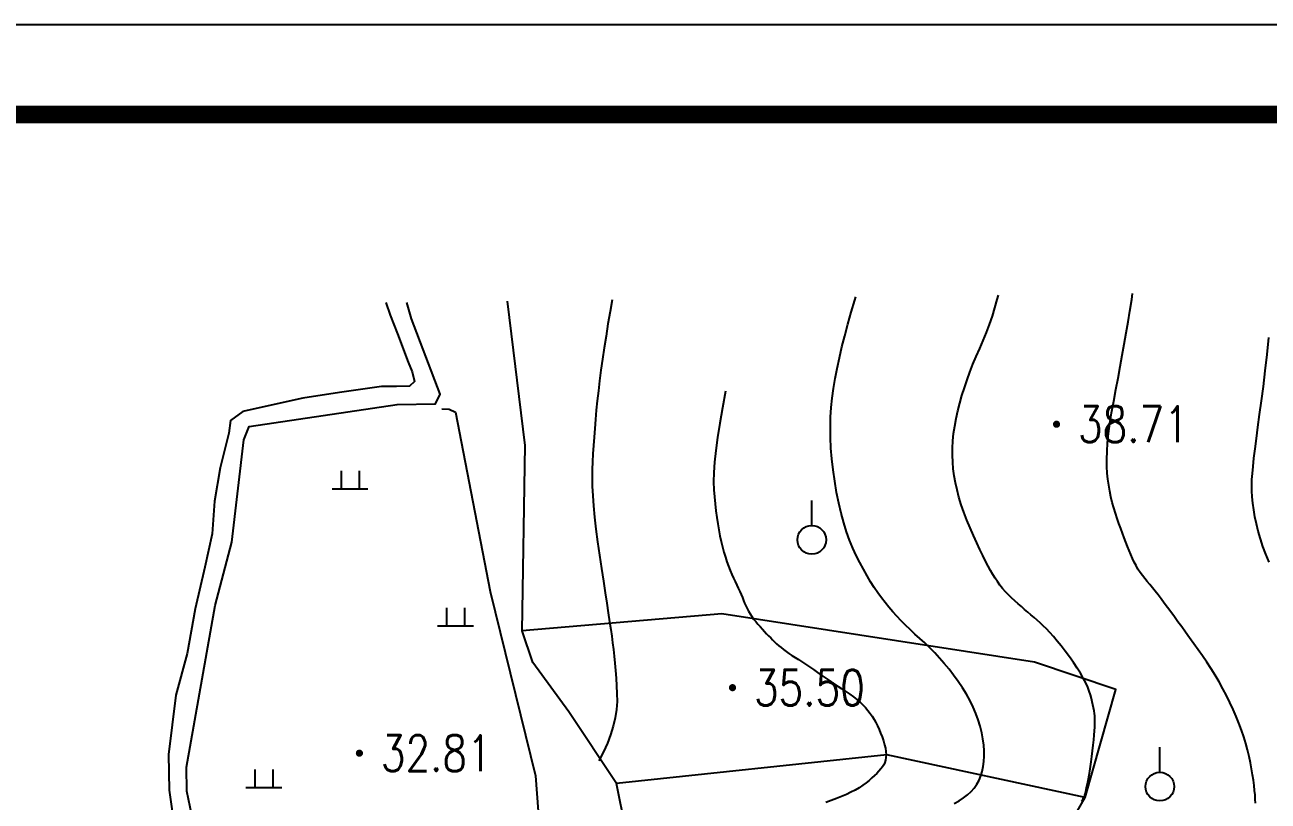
# Model space of a CAD drawing. Extents: x 39624947 to 39626627, y 3418539 to 3418836.
# Drawn here: x 39625437.3 to 39625506.7, y 3418792.9 to 3418836.2 of the extents above; entities that cross this region are included whole.
import ezdxf
from ezdxf.enums import TextEntityAlignment as Align

# ---------------------------------------------------------------- set-up
doc = ezdxf.new("R2010")
doc.units = 0
doc.layers.get('0').update_dxf_attribs({"linetype": 'CONTINUOUS'})
for name, color, linetype in [('GCD', 7, 'CONTINUOUS'), ('PUB_TITLE', 4, 'CONTINUOUS'), ('PUB_WALL', 9, 'CONTINUOUS')]:
    doc.layers.add(name, color=color, linetype=linetype)
doc.styles.add('HZ', font='rs.shx', dxfattribs={"width": 0.8, "bigfont": 'hztxt.shx'})

# ---------------------------------------------------------------- blocks, each defined once
blk = doc.blocks.new('GC125')
blk.add_line((0, 0.8), (0, 2.2))
blk.add_circle((0, 0), 0.8)
blk = doc.blocks.new('GC200')
at = {"linetype": 'Continuous', "const_width": 0.2, "flags": 128}
blk.add_lwpolyline([(-0.1, 0, 1), (0.1, 0, 1)], format="xyb", close=True, dxfattribs=at)
blk = doc.blocks.new('GC119')
for p, q in [((-0.5, 1), (-0.5, 0)), ((0.5, 1), (0.5, 0)), ((-1, 0), (1, 0))]:
    blk.add_line(p, q)
blk = doc.blocks.new('111133333777777')
at = {"layer": 'PUB_WALL', "color": 252, "ltscale": 0.01}
for points, elevation in [([(39623283.043, 3418798.468), (39623282.856, 3418798.912), (39623282.691, 3418799.349), (39623282.549, 3418799.778), (39623282.429, 3418800.2), (39623282.329, 3418800.611), (39623282.244, 3418801.008), (39623282.176, 3418801.391), (39623282.124, 3418801.759), (39623282.088, 3418802.113), (39623282.068, 3418802.452), (39623282.065, 3418802.777), (39623282.077, 3418803.088), (39623282.103, 3418803.422), (39623282.141, 3418803.817), (39623282.19, 3418804.273), (39623282.251, 3418804.789), (39623282.323, 3418805.367), (39623282.407, 3418806.005), (39623282.502, 3418806.705), (39623282.608, 3418807.465), (39623282.717, 3418808.28), (39623282.821, 3418809.143), (39623282.919, 3418810.055), (39623283.011, 3418811.015)], 40), ([(39623233.758, 3418812.953), (39623234, 3418812.257), (39623234.414, 3418811.203), (39623235.014, 3418809.625), (39623235.228, 3418809.1), (39623235.356, 3418808.559), (39623235.087, 3418808.284), (39623234.362, 3418808.275), (39623233.517, 3418808.265), (39623231.188, 3418807.944), (39623229.132, 3418807.62), (39623227.377, 3418807.233), (39623225.786, 3418806.882), (39623225.095, 3418806.376), (39623225.004, 3418805.678), (39623224.527, 3418803.735), (39623224.206, 3418801.871), (39623224.08, 3418800.059), (39623223.662, 3418798.198), (39623223.124, 3418795.863), (39623222.682, 3418793.372), (39623222.048, 3418791.049), (39623221.646, 3418787.732), (39623221.67, 3418785.745), (39623222.027, 3418783.255)], 51.487), ([(39623196.756, 3418770.365), (39623200.126, 3418771.023), (39623209.172, 3418773.901), (39623214.286, 3418775.122), (39623217.83, 3418776.115), (39623220.902, 3418777.283), (39623223.418, 3418778.547), (39623223.778, 3418780.334), (39623222.67, 3418785.689), (39623222.651, 3418787.025), (39623224.236, 3418796.06), (39623225.18, 3418799.596), (39623225.843, 3418805.288), (39623226.136, 3418806.042), (39623234.39, 3418807.278), (39623236.53, 3418807.306), (39623236.796, 3418807.838), (39623235.192, 3418812.045), (39623234.937, 3418812.968)], 51.487), ([(39623248.863, 3418759.212), (39623247.891, 3418762.029), (39623246.446, 3418777.478), (39623247.14, 3418783.632), (39623246.624, 3418786.128), (39623243.965, 3418790.115), (39623241.957, 3418792.865), (39623241.375, 3418794.632), (39623241.532, 3418804.983), (39623240.55, 3418813.036)], 51.487), ([(39623246.386, 3418813.107), (39623246.273, 3418812.458), (39623246.155, 3418811.762), (39623246.046, 3418811.087), (39623245.944, 3418810.433), (39623245.851, 3418809.801), (39623245.766, 3418809.189), (39623245.689, 3418808.598), (39623245.621, 3418808.029), (39623245.56, 3418807.48), (39623245.506, 3418806.949), (39623245.458, 3418806.433), (39623245.414, 3418805.932), (39623245.376, 3418805.445), (39623245.342, 3418804.973), (39623245.314, 3418804.515), (39623245.291, 3418804.072), (39623245.273, 3418803.644), (39623245.266, 3418803.2), (39623245.276, 3418802.713), (39623245.303, 3418802.181), (39623245.346, 3418801.605), (39623245.406, 3418800.985), (39623245.482, 3418800.32), (39623245.575, 3418799.611), (39623245.685, 3418798.858), (39623245.8, 3418798.109), (39623245.905, 3418797.412), (39623246.003, 3418796.768), (39623246.092, 3418796.176), (39623246.173, 3418795.637), (39623246.245, 3418795.15), (39623246.309, 3418794.716), (39623246.365, 3418794.335), (39623246.415, 3418793.974), (39623246.461, 3418793.602), (39623246.503, 3418793.219), (39623246.541, 3418792.826), (39623246.576, 3418792.421), (39623246.607, 3418792.005), (39623246.634, 3418791.579), (39623246.657, 3418791.141), (39623246.66, 3418790.695), (39623246.626, 3418790.242), (39623246.556, 3418789.783), (39623246.448, 3418789.316), (39623246.303, 3418788.844), (39623246.122, 3418788.364), (39623245.904, 3418787.878), (39623245.648, 3418787.385)], 35), ([(39623272.576, 3418785.132), (39623272.618, 3418785.204), (39623272.654, 3418785.266), (39623272.685, 3418785.318), (39623272.71, 3418785.361), (39623272.73, 3418785.394), (39623272.744, 3418785.418), (39623272.752, 3418785.432), (39623272.755, 3418785.437), (39623272.757, 3418785.447), (39623272.763, 3418785.475), (39623272.774, 3418785.522), (39623272.788, 3418785.587), (39623272.806, 3418785.672), (39623272.829, 3418785.775), (39623272.856, 3418785.897), (39623272.887, 3418786.038), (39623272.92, 3418786.199), (39623272.954, 3418786.382), (39623272.99, 3418786.588), (39623273.026, 3418786.815), (39623273.064, 3418787.065), (39623273.102, 3418787.337), (39623273.142, 3418787.631), (39623273.182, 3418787.947), (39623273.22, 3418788.262), (39623273.252, 3418788.552), (39623273.278, 3418788.816), (39623273.298, 3418789.056), (39623273.311, 3418789.27), (39623273.319, 3418789.459), (39623273.321, 3418789.623), (39623273.316, 3418789.762), (39623273.306, 3418789.893), (39623273.29, 3418790.033), (39623273.268, 3418790.182), (39623273.24, 3418790.341), (39623273.207, 3418790.509), (39623273.167, 3418790.686), (39623273.122, 3418790.872), (39623273.071, 3418791.068), (39623273.005, 3418791.276), (39623272.916, 3418791.5), (39623272.804, 3418791.741), (39623272.668, 3418791.997), (39623272.509, 3418792.27), (39623272.326, 3418792.559), (39623272.121, 3418792.864), (39623271.891, 3418793.185), (39623271.655, 3418793.503), (39623271.428, 3418793.798), (39623271.21, 3418794.069), (39623271.002, 3418794.318), (39623270.802, 3418794.543), (39623270.612, 3418794.746), (39623270.431, 3418794.925), (39623270.26, 3418795.081), (39623270.091, 3418795.227), (39623269.921, 3418795.375), (39623269.748, 3418795.526), (39623269.573, 3418795.678), (39623269.396, 3418795.833), (39623269.216, 3418795.991), (39623269.034, 3418796.15), (39623268.849, 3418796.312), (39623268.668, 3418796.477), (39623268.494, 3418796.648), (39623268.329, 3418796.824), (39623268.171, 3418797.006), (39623268.022, 3418797.193), (39623267.881, 3418797.385), (39623267.748, 3418797.582), (39623267.623, 3418797.785), (39623267.497, 3418798.005), (39623267.362, 3418798.255), (39623267.218, 3418798.535), (39623267.065, 3418798.845), (39623266.902, 3418799.185), (39623266.73, 3418799.554), (39623266.549, 3418799.953), (39623266.359, 3418800.383), (39623266.174, 3418800.823), (39623266.008, 3418801.255), (39623265.861, 3418801.679), (39623265.734, 3418802.094), (39623265.625, 3418802.502), (39623265.536, 3418802.901), (39623265.466, 3418803.292), (39623265.415, 3418803.675), (39623265.383, 3418804.057), (39623265.369, 3418804.445), (39623265.373, 3418804.84), (39623265.396, 3418805.241), (39623265.437, 3418805.648), (39623265.496, 3418806.062), (39623265.574, 3418806.482), (39623265.669, 3418806.908), (39623265.78, 3418807.339), (39623265.903, 3418807.77), (39623266.038, 3418808.204), (39623266.185, 3418808.638), (39623266.344, 3418809.074), (39623266.515, 3418809.512), (39623266.697, 3418809.95), (39623266.892, 3418810.391), (39623267.087, 3418810.834), (39623267.269, 3418811.282), (39623267.439, 3418811.735), (39623267.596, 3418812.193), (39623267.741, 3418812.656), (39623267.874, 3418813.124), (39623267.937, 3418813.369)], 38), ([(39623282.27, 3418785.029), (39623282.263, 3418785.247), (39623282.249, 3418785.483), (39623282.226, 3418785.737), (39623282.196, 3418786.009), (39623282.157, 3418786.298), (39623282.111, 3418786.606), (39623282.057, 3418786.932), (39623281.994, 3418787.275), (39623281.921, 3418787.63), (39623281.835, 3418787.99), (39623281.734, 3418788.355), (39623281.62, 3418788.726), (39623281.493, 3418789.101), (39623281.352, 3418789.481), (39623281.197, 3418789.866), (39623281.029, 3418790.256), (39623280.849, 3418790.646), (39623280.659, 3418791.031), (39623280.46, 3418791.411), (39623280.251, 3418791.787), (39623280.033, 3418792.157), (39623279.804, 3418792.522), (39623279.567, 3418792.883), (39623279.319, 3418793.238), (39623279.071, 3418793.586), (39623278.831, 3418793.921), (39623278.598, 3418794.245), (39623278.374, 3418794.558), (39623278.157, 3418794.859), (39623277.948, 3418795.149), (39623277.748, 3418795.427), (39623277.555, 3418795.694), (39623277.368, 3418795.948), (39623277.188, 3418796.191), (39623277.014, 3418796.421), (39623276.846, 3418796.639), (39623276.684, 3418796.844), (39623276.527, 3418797.037), (39623276.377, 3418797.218), (39623276.233, 3418797.386), (39623276.095, 3418797.552), (39623275.963, 3418797.724), (39623275.839, 3418797.903), (39623275.721, 3418798.088), (39623275.611, 3418798.28), (39623275.507, 3418798.478), (39623275.41, 3418798.683), (39623275.319, 3418798.895), (39623275.231, 3418799.114), (39623275.141, 3418799.343), (39623275.049, 3418799.58), (39623274.955, 3418799.827), (39623274.859, 3418800.083), (39623274.76, 3418800.349), (39623274.66, 3418800.623), (39623274.557, 3418800.907), (39623274.458, 3418801.198), (39623274.368, 3418801.497), (39623274.286, 3418801.804), (39623274.213, 3418802.117), (39623274.148, 3418802.438), (39623274.092, 3418802.766), (39623274.045, 3418803.101), (39623274.007, 3418803.443), (39623273.983, 3418803.808), (39623273.978, 3418804.212), (39623273.993, 3418804.655), (39623274.028, 3418805.136), (39623274.083, 3418805.656), (39623274.158, 3418806.214), (39623274.252, 3418806.811), (39623274.366, 3418807.447), (39623274.488, 3418808.099), (39623274.608, 3418808.745), (39623274.726, 3418809.384), (39623274.841, 3418810.017), (39623274.953, 3418810.643), (39623275.063, 3418811.263), (39623275.17, 3418811.877), (39623275.274, 3418812.484), (39623275.373, 3418813.119), (39623275.416, 3418813.46)], 39), ([(39623265.466, 3418785.01), (39623265.74, 3418785.155), (39623265.989, 3418785.313), (39623266.213, 3418785.484), (39623266.412, 3418785.669), (39623266.586, 3418785.868), (39623266.735, 3418786.08), (39623266.859, 3418786.305), (39623266.958, 3418786.543), (39623267.035, 3418786.796), (39623267.091, 3418787.062), (39623267.128, 3418787.342), (39623267.144, 3418787.637), (39623267.14, 3418787.945), (39623267.115, 3418788.268), (39623267.071, 3418788.604), (39623267.006, 3418788.955), (39623266.921, 3418789.313), (39623266.812, 3418789.67), (39623266.682, 3418790.027), (39623266.529, 3418790.384), (39623266.354, 3418790.74), (39623266.156, 3418791.097), (39623265.936, 3418791.453), (39623265.694, 3418791.808), (39623265.438, 3418792.157), (39623265.179, 3418792.492), (39623264.917, 3418792.813), (39623264.651, 3418793.121), (39623264.381, 3418793.414), (39623264.108, 3418793.694), (39623263.831, 3418793.961), (39623263.551, 3418794.213), (39623263.273, 3418794.459), (39623263.006, 3418794.707), (39623262.749, 3418794.955), (39623262.502, 3418795.205), (39623262.265, 3418795.456), (39623262.038, 3418795.708), (39623261.82, 3418795.961), (39623261.613, 3418796.215), (39623261.411, 3418796.479), (39623261.209, 3418796.761), (39623261.008, 3418797.061), (39623260.807, 3418797.38), (39623260.606, 3418797.716), (39623260.406, 3418798.071), (39623260.206, 3418798.444), (39623260.006, 3418798.835), (39623259.812, 3418799.25), (39623259.631, 3418799.695), (39623259.463, 3418800.169), (39623259.306, 3418800.673), (39623259.162, 3418801.207), (39623259.03, 3418801.771), (39623258.91, 3418802.364), (39623258.803, 3418802.988), (39623258.712, 3418803.619), (39623258.643, 3418804.235), (39623258.594, 3418804.837), (39623258.567, 3418805.425), (39623258.561, 3418805.998), (39623258.575, 3418806.557), (39623258.611, 3418807.101), (39623258.668, 3418807.631), (39623258.744, 3418808.164), (39623258.835, 3418808.715), (39623258.943, 3418809.285), (39623259.067, 3418809.874), (39623259.207, 3418810.482), (39623259.363, 3418811.108), (39623259.535, 3418811.754), (39623259.724, 3418812.418), (39623259.927, 3418813.095), (39623259.983, 3418813.273)], 37), ([(39623236.883, 3418807.032), (39623237.293, 3418807.011), (39623237.65, 3418806.848), (39623239.582, 3418796.843), (39623242.118, 3418786.55), (39623242.257, 3418784.569), (39623242.451, 3418781.137), (39623242.511, 3418777.536), (39623240.734, 3418766.662), (39623237.218, 3418748.8), (39623232.654, 3418733.011), (39623229.823, 3418723.984), (39623227.076, 3418717.44), (39623220.486, 3418713.67), (39623215.981, 3418713.114)], 51.487), ([(39623272.767, 3418785.345), (39623274.481, 3418791.372), (39623269.957, 3418792.893), (39623252.498, 3418795.595), (39623241.375, 3418794.632)], 51.487), ([(39623248.863, 3418759.212), (39623258.973, 3418756.214), (39623264.274, 3418757.397), (39623267.3, 3418775.09), (39623265.088, 3418775.937), (39623267.446, 3418778.819), (39623269.859, 3418780.273), (39623272.767, 3418785.345), (39623261.702, 3418787.725), (39623246.624, 3418786.128)], 51.487)]:
    blk.add_lwpolyline(points, dxfattribs=dict(at, elevation=elevation))
blk.add_lwpolyline([(39623252.716, 3418808.013), (39623252.539, 3418807.083), (39623252.389, 3418806.223), (39623252.266, 3418805.431), (39623252.171, 3418804.709), (39623252.104, 3418804.056), (39623252.063, 3418803.473), (39623252.051, 3418802.959), (39623252.065, 3418802.514), (39623252.096, 3418802.11), (39623252.133, 3418801.718), (39623252.176, 3418801.338), (39623252.224, 3418800.971), (39623252.278, 3418800.616), (39623252.338, 3418800.274), (39623252.403, 3418799.943), (39623252.474, 3418799.625), (39623252.549, 3418799.321), (39623252.627, 3418799.03), (39623252.708, 3418798.753), (39623252.792, 3418798.491), (39623252.879, 3418798.242), (39623252.969, 3418798.008), (39623253.061, 3418797.788), (39623253.157, 3418797.581), (39623253.251, 3418797.385), (39623253.341, 3418797.195), (39623253.425, 3418797.011), (39623253.506, 3418796.833), (39623253.581, 3418796.661), (39623253.651, 3418796.496), (39623253.717, 3418796.336), (39623253.778, 3418796.183), (39623253.841, 3418796.033), (39623253.912, 3418795.884), (39623253.992, 3418795.736), (39623254.08, 3418795.589), (39623254.177, 3418795.443), (39623254.282, 3418795.299), (39623254.396, 3418795.155), (39623254.518, 3418795.012), (39623254.644, 3418794.873), (39623254.766, 3418794.737), (39623254.886, 3418794.607), (39623255.004, 3418794.48), (39623255.119, 3418794.359), (39623255.231, 3418794.241), (39623255.341, 3418794.129), (39623255.448, 3418794.021), (39623255.559, 3418793.915), (39623255.679, 3418793.808), (39623255.808, 3418793.7), (39623255.947, 3418793.592), (39623256.095, 3418793.483), (39623256.253, 3418793.373), (39623256.42, 3418793.263), (39623256.597, 3418793.152), (39623256.776, 3418793.04), (39623256.952, 3418792.929), (39623257.124, 3418792.818), (39623257.292, 3418792.708), (39623257.456, 3418792.597), (39623257.616, 3418792.486), (39623257.772, 3418792.376), (39623257.925, 3418792.266), (39623258.08, 3418792.154), (39623258.245, 3418792.038), (39623258.418, 3418791.917), (39623258.602, 3418791.793), (39623258.794, 3418791.664), (39623258.996, 3418791.531), (39623259.206, 3418791.395), (39623259.427, 3418791.254), (39623259.645, 3418791.109), (39623259.848, 3418790.963), (39623260.038, 3418790.814), (39623260.215, 3418790.663), (39623260.377, 3418790.51), (39623260.525, 3418790.354), (39623260.659, 3418790.196), (39623260.78, 3418790.035), (39623260.891, 3418789.87), (39623260.996, 3418789.697), (39623261.097, 3418789.517), (39623261.192, 3418789.329), (39623261.282, 3418789.133), (39623261.366, 3418788.93), (39623261.445, 3418788.719), (39623261.519, 3418788.501), (39623261.582, 3418788.286), (39623261.627, 3418788.084), (39623261.655, 3418787.897), (39623261.666, 3418787.723), (39623261.659, 3418787.562), (39623261.636, 3418787.416), (39623261.594, 3418787.283), (39623261.536, 3418787.164), (39623261.461, 3418787.05), (39623261.373, 3418786.932), (39623261.271, 3418786.812), (39623261.155, 3418786.687), (39623261.025, 3418786.56), (39623260.882, 3418786.429), (39623260.724, 3418786.295), (39623260.553, 3418786.157), (39623260.366, 3418786.02), (39623260.163, 3418785.887), (39623259.944, 3418785.757), (39623259.71, 3418785.632), (39623259.458, 3418785.511), (39623259.191, 3418785.395), (39623258.908, 3418785.282), (39623258.608, 3418785.173), (39623258.302, 3418785.067)], dxfattribs=at)
ref = blk.add_blockref('GC200', (39623271.176, 3418806.169, 38.71), dxfattribs=at)
ref.add_attrib('height', '38.71', dxfattribs={"layer": 'GCD', "linetype": 'Continuous', "height": 2, "style": 'HZ', "width": 0.8}).set_placement((39623272.376, 3418806.169, 38.71), align=Align.MIDDLE_LEFT)
for name, p in [('GC119', (39623231.768, 3418802.563)), ('GC125', (39623257.524, 3418799.716, 51.487)), ('GC119', (39623237.655, 3418794.915)), ('GC125', (39623276.94, 3418785.946, 51.487)), ('GC119', (39623226.961, 3418785.895))]:
    blk.add_blockref(name, p, dxfattribs=at)
ref = blk.add_blockref('GC200', (39623253.104, 3418791.468, 35.5), dxfattribs=at)
ref.add_attrib('height', '35.50', dxfattribs={"layer": 'GCD', "linetype": 'Continuous', "height": 2, "style": 'HZ', "width": 0.8}).set_placement((39623254.304, 3418791.468, 35.5), align=Align.MIDDLE_LEFT)
ref = blk.add_blockref('GC200', (39623232.29, 3418787.811, 32.81), dxfattribs=at)
ref.add_attrib('height', '32.81', dxfattribs={"layer": 'GCD', "linetype": 'Continuous', "height": 2, "style": 'HZ', "width": 0.8}).set_placement((39623233.49, 3418787.811, 32.81), align=Align.MIDDLE_LEFT)

msp = doc.modelspace()

# ---------------------------------------------------------------- linework, layer by layer
at = {"layer": 'PUB_TITLE'}
msp.add_lwpolyline([(39625366.862, 3418539.229), (39625786.862, 3418539.229), (39625786.862, 3418836.229), (39625366.862, 3418836.229)], close=True, dxfattribs=at)
at = {"layer": 'PUB_TITLE', "const_width": 1}
msp.add_lwpolyline([(39625371.862, 3418544.229), (39625781.862, 3418544.229), (39625781.862, 3418831.229), (39625371.862, 3418831.229)], close=True, dxfattribs=at)

# ---------------------------------------------------------------- block references
at = {"linetype": 'Continuous'}
msp.add_blockref('111133333777777', (2223.698, 7.776), dxfattribs=at)

doc.saveas('drawing.dxf')
